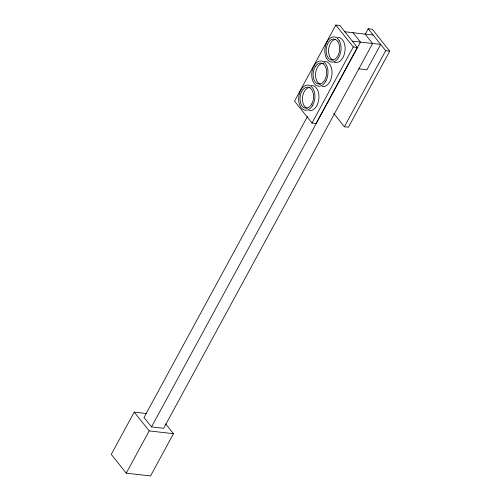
<?xml version="1.0" encoding="UTF-8"?>
<svg xmlns="http://www.w3.org/2000/svg" width="501" height="501" viewBox="0 0 501 501"><rect width="100%" height="100%" fill="white"/><g stroke="black" fill="none" stroke-linecap="round" stroke-linejoin="round"><path stroke-width="0.75" d="M335.827 25.05L294.525 101.114L311.998 123.039L316.043 123.503L357.345 47.438L339.872 25.513L335.827 25.05L353.299 46.969L357.345 47.438M146.361 413.507L134.218 412.116L111.272 454.376L126.246 473.163L150.532 475.95L173.478 433.691L165.75 423.99M307.445 116.539L144.031 417.508L151.521 426.902L163.664 428.299L372.594 43.493L365.104 34.099M311.998 123.039L353.299 46.969M126.246 473.163L149.192 430.904L134.218 412.116M151.521 426.902L360.451 42.103L352.961 32.709M365.235 34.25L368.21 28.764L372.256 29.227L389.728 51.152L348.427 127.216L344.381 126.753L333.704 113.358M344.381 126.753L385.682 50.689L368.21 28.764M344.863 31.776L373.201 35.026M352.353 41.17L380.691 44.42L366.92 69.777L358.829 68.85M385.682 50.689L389.728 51.152M149.192 430.904L173.478 433.691M324.279 61.441A12.675 8.06 -83.5 0 1 331.975 74.38A12.675 8.06 -83.5 0 1 322.137 86.585M337.593 37.337A12.675 8.06 -83.5 0 1 341.569 38.834L343.154 40.756A12.675 8.06 -83.5 0 1 343.717 55.924A12.675 8.06 -83.5 0 1 334.305 62.249M311.196 85.533A12.675 8.06 -83.5 0 1 318.899 98.472A12.675 8.06 -83.5 0 1 309.061 110.671M333.178 60.133A10.559 6.72 -83.5 0 1 328.669 48.954A10.559 6.72 -83.5 0 1 335.733 39.347M320.421 84.218A10.559 6.72 -83.5 0 1 316.482 69.42L317.584 67.103A10.559 6.72 -83.5 0 1 323.59 63.377M307.163 108.254A10.559 6.72 -83.5 0 1 302.598 96.749A10.559 6.72 -83.5 0 1 310.113 87.431M315.154 66.821L314.052 69.138A10.559 6.72 -83.5 0 0 319.15 84.099A10.559 6.72 -83.5 0 0 326.276 69.125A10.559 6.72 -83.5 0 0 315.154 66.821M337.968 41.808L336.634 40.237A10.559 6.72 -83.5 0 0 326.189 49.136A10.559 6.72 -83.5 0 0 334.825 59.287A10.559 6.72 -83.5 0 0 337.968 41.808M339.108 40.287L337.524 38.364A12.675 8.06 -83.5 0 0 326.871 42.128A12.675 8.06 -83.5 0 0 326.777 58.692L328.362 60.615A12.675 8.06 -83.5 0 0 339.014 56.857A12.675 8.06 -83.5 0 0 339.108 40.287M325.857 81.093A12.675 8.06 -83.5 0 0 321.636 61.041A12.675 8.06 -83.5 0 0 312.098 78.607A12.675 8.06 -83.5 0 0 325.857 81.093M312.774 105.185A12.675 8.06 -83.5 0 0 308.56 85.126A12.675 8.06 -83.5 0 0 299.022 102.692A12.675 8.06 -83.5 0 0 312.774 105.185M311.779 103.932A10.559 6.72 -83.5 0 0 308.265 87.218A10.559 6.72 -83.5 0 0 300.312 101.853A10.559 6.72 -83.5 0 0 311.779 103.932"/></g></svg>
